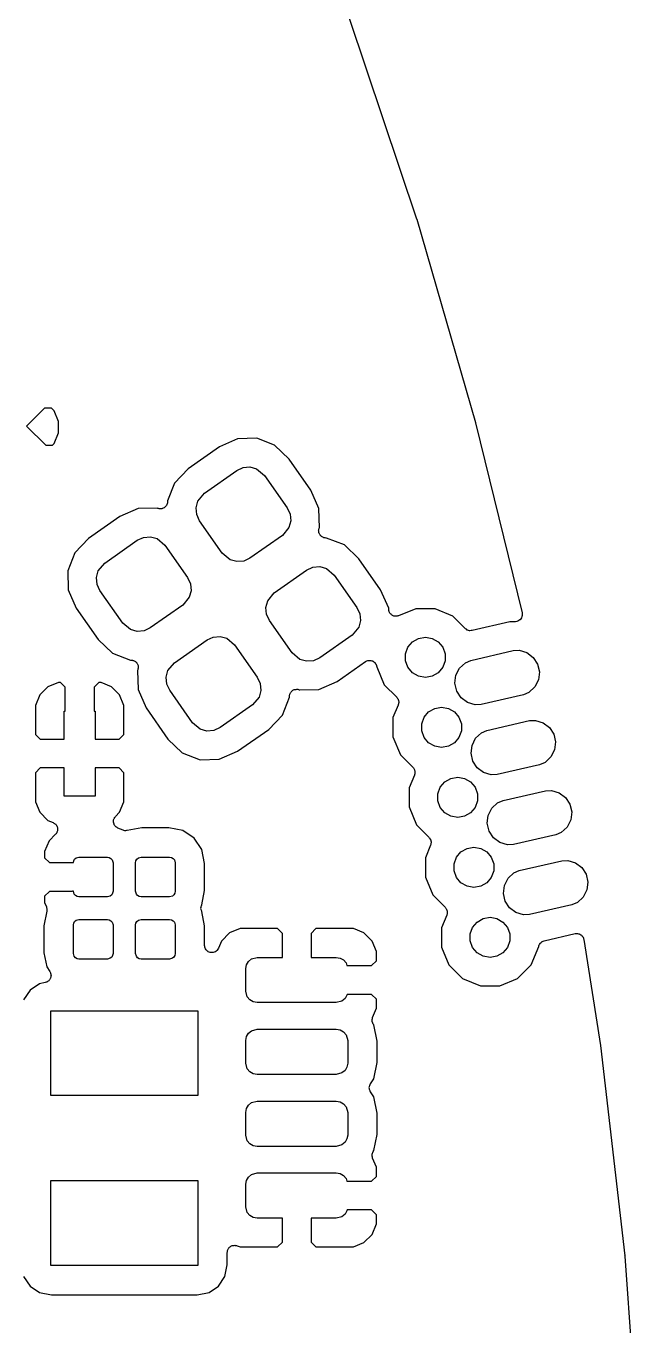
# Model space of a CAD drawing. Extents: x 123.5 to 166.3, y -110.9 to -58.6.
# Drawn here: x 155.43 to 166.28, y -99.08 to -76.11 of the extents above; entities that cross this region are included whole.
import ezdxf

# ---------------------------------------------------------------- set-up
doc = ezdxf.new("R2010")
doc.units = 0
doc.header["$MEASUREMENT"] = 0
doc.layers.add('BLACK', color=7, linetype='CONTINUOUS')

msp = doc.modelspace()

# ---------------------------------------------------------------- linework, layer by layer
at = {"layer": 'BLACK', "linetype": 'CONTINUOUS'}
for p, q in [((161.14, -75.9716), (162.329, -79.5163)), ((162.329, -79.5163), (162.329, -79.5189)), ((162.329, -79.5189), (162.331, -79.5213)), ((162.331, -79.5213), (163.37, -83.1127)), ((155.753, -82.8578), (155.435, -83.1758)), ((155.873, -82.8578), (155.753, -82.8578)), ((155.924, -82.9092), (155.873, -82.8578)), ((156.001, -83.096), (155.924, -82.9092)), ((156.001, -83.298), (156.001, -83.096)), ((163.37, -83.1127), (163.371, -83.1154)), ((163.371, -83.1154), (163.372, -83.1178)), ((163.372, -83.1178), (164.194, -86.4773)), ((155.435, -83.1758), (155.775, -83.5149)), ((155.924, -83.4848), (156.001, -83.298)), ((155.775, -83.5149), (155.894, -83.5149)), ((155.894, -83.5149), (155.924, -83.4848)), ((158.844, -83.5425), (158.292, -83.9297)), ((159.166, -83.401), (158.844, -83.5425)), ((159.505, -83.3936), (159.166, -83.401)), ((159.82, -83.5163), (159.505, -83.3936)), ((160.074, -83.7593), (159.82, -83.5163)), ((160.461, -84.3123), (160.074, -83.7593)), ((158.292, -83.9297), (158.049, -84.1835)), ((158.58, -84.3632), (159.153, -83.9617)), ((159.153, -83.9617), (159.263, -83.9103)), ((159.263, -83.9103), (159.384, -83.8997)), ((159.384, -83.8997), (159.502, -83.9312)), ((159.502, -83.9312), (159.641, -84.0476)), ((159.641, -84.0476), (160.042, -84.621)), ((158.049, -84.1835), (157.926, -84.4991)), ((157.926, -84.5093), (157.924, -84.523)), ((157.924, -84.523), (157.924, -84.5369)), ((157.926, -84.4991), (157.926, -84.5093)), ((158.432, -84.6194), (158.463, -84.5019)), ((158.463, -84.5019), (158.58, -84.3632)), ((160.603, -84.6339), (160.461, -84.3123)), ((157.405, -84.6342), (157.083, -84.7757)), ((157.743, -84.6268), (157.405, -84.6342)), ((157.753, -84.6305), (157.743, -84.6268)), ((157.767, -84.6332), (157.753, -84.6305)), ((157.78, -84.6376), (157.767, -84.6332)), ((157.788, -84.6375), (157.78, -84.6376)), ((157.796, -84.6391), (157.788, -84.6375)), ((157.81, -84.637), (157.796, -84.6391)), ((157.824, -84.6367), (157.81, -84.637)), ((157.832, -84.6337), (157.824, -84.6367)), ((157.84, -84.6324), (157.832, -84.6337)), ((157.852, -84.6257), (157.84, -84.6324)), ((157.865, -84.6207), (157.852, -84.6257)), ((157.871, -84.6152), (157.865, -84.6207)), ((157.879, -84.6112), (157.871, -84.6152)), ((157.888, -84.6007), (157.879, -84.6112)), ((157.898, -84.5916), (157.888, -84.6007)), ((157.902, -84.5843), (157.898, -84.5916)), ((157.908, -84.578), (157.902, -84.5843)), ((157.913, -84.5651), (157.908, -84.578)), ((157.919, -84.5529), (157.913, -84.5651)), ((157.921, -84.5447), (157.919, -84.5529)), ((157.924, -84.5369), (157.921, -84.5447)), ((158.442, -84.7405), (158.432, -84.6194)), ((158.494, -84.8506), (158.442, -84.7405)), ((160.042, -84.621), (160.094, -84.7312)), ((160.094, -84.7312), (160.104, -84.8523)), ((160.61, -84.9725), (160.603, -84.6339)), ((157.083, -84.7757), (156.53, -85.1629)), ((158.895, -85.424), (158.494, -84.8506)), ((160.073, -84.9697), (159.956, -85.1085)), ((160.104, -84.8523), (160.073, -84.9697)), ((160.604, -84.9956), (160.607, -84.982)), ((160.607, -84.982), (160.61, -84.9725)), ((156.53, -85.1629), (156.287, -85.4167)), ((156.819, -85.5964), (157.392, -85.1948)), ((157.392, -85.1948), (157.502, -85.1435)), ((157.502, -85.1435), (157.623, -85.1329)), ((157.623, -85.1329), (157.741, -85.1643)), ((157.741, -85.1643), (157.879, -85.2808)), ((159.956, -85.1085), (159.383, -85.51)), ((160.598, -85.0253), (160.6, -85.0171)), ((160.6, -85.0389), (160.598, -85.0253)), ((160.599, -85.0087), (160.604, -84.9956)), ((160.6, -85.0171), (160.599, -85.0087)), ((160.6, -85.0528), (160.6, -85.0389)), ((160.603, -85.0606), (160.6, -85.0528)), ((160.605, -85.0688), (160.603, -85.0606)), ((160.611, -85.081), (160.605, -85.0688)), ((160.616, -85.0939), (160.611, -85.081)), ((160.622, -85.1002), (160.616, -85.0939)), ((160.626, -85.1075), (160.622, -85.1002)), ((160.636, -85.1167), (160.626, -85.1075)), ((160.645, -85.1271), (160.636, -85.1167)), ((160.653, -85.1311), (160.645, -85.1271)), ((160.659, -85.1366), (160.653, -85.1311)), ((160.672, -85.1416), (160.659, -85.1366)), ((160.684, -85.1483), (160.672, -85.1416)), ((160.692, -85.1496), (160.684, -85.1483)), ((160.7, -85.1526), (160.692, -85.1496)), ((160.714, -85.1529), (160.7, -85.1526)), ((160.728, -85.155), (160.714, -85.1529)), ((160.738, -85.1548), (160.728, -85.155)), ((161.053, -85.2775), (160.738, -85.1548)), ((156.287, -85.4167), (156.165, -85.7323)), ((157.879, -85.2808), (158.281, -85.8542)), ((159.034, -85.5405), (158.895, -85.424)), ((161.307, -85.5205), (161.053, -85.2775)), ((156.702, -85.7351), (156.819, -85.5964)), ((159.152, -85.5719), (159.034, -85.5405)), ((159.273, -85.5613), (159.152, -85.5719)), ((159.383, -85.51), (159.273, -85.5613)), ((160.386, -85.7228), (160.497, -85.6715)), ((160.497, -85.6715), (160.618, -85.6609)), ((160.618, -85.6609), (160.735, -85.6923)), ((161.694, -86.0734), (161.307, -85.5205)), ((156.165, -85.7323), (156.172, -86.0709)), ((156.671, -85.8526), (156.702, -85.7351)), ((156.681, -85.9736), (156.671, -85.8526)), ((158.281, -85.8542), (158.332, -85.9644)), ((159.813, -86.1243), (160.386, -85.7228)), ((160.735, -85.6923), (160.874, -85.8088)), ((160.874, -85.8088), (161.275, -86.3822)), ((156.172, -86.0709), (156.314, -86.3926)), ((156.733, -86.0838), (156.681, -85.9736)), ((157.134, -86.6572), (156.733, -86.0838)), ((158.343, -86.0855), (158.311, -86.2029)), ((158.332, -85.9644), (158.343, -86.0855)), ((159.697, -86.2631), (159.813, -86.1243)), ((161.836, -86.3951), (161.694, -86.0734)), ((158.195, -86.3417), (157.622, -86.7432)), ((158.311, -86.2029), (158.195, -86.3417)), ((159.665, -86.3805), (159.697, -86.2631)), ((156.314, -86.3926), (156.701, -86.9455)), ((159.676, -86.5016), (159.665, -86.3805)), ((159.727, -86.6118), (159.676, -86.5016)), ((161.275, -86.3822), (161.327, -86.4924)), ((161.327, -86.4924), (161.337, -86.6134)), ((161.836, -86.4146), (161.836, -86.3951)), ((161.839, -86.4268), (161.836, -86.4146)), ((161.839, -86.4393), (161.839, -86.4268)), ((161.843, -86.4483), (161.839, -86.4393)), ((161.845, -86.4578), (161.843, -86.4483)), ((161.852, -86.4685), (161.845, -86.4578)), ((161.856, -86.48), (161.852, -86.4685)), ((161.863, -86.4872), (161.856, -86.48)), ((161.868, -86.4955), (161.863, -86.4872)), ((161.878, -86.5033), (161.868, -86.4955)), ((161.886, -86.5125), (161.878, -86.5033)), ((161.895, -86.517), (161.886, -86.5125)), ((161.902, -86.5231), (161.895, -86.517)), ((161.914, -86.5271), (161.902, -86.5231)), ((161.925, -86.5329), (161.914, -86.5271)), ((161.935, -86.5342), (161.925, -86.5329)), ((161.944, -86.5373), (161.935, -86.5342)), ((161.957, -86.537), (161.944, -86.5373)), ((161.969, -86.5387), (161.957, -86.537)), ((161.978, -86.5366), (161.969, -86.5387)), ((161.988, -86.5363), (161.978, -86.5366)), ((162, -86.5318), (161.988, -86.5363)), ((162.012, -86.5291), (162, -86.5318)), ((162.314, -86.404), (162.012, -86.5291)), ((162.655, -86.404), (162.314, -86.404)), ((162.971, -86.5347), (162.655, -86.404)), ((163.193, -86.757), (162.971, -86.5347)), ((164.17, -86.5832), (164.158, -86.5992)), ((164.182, -86.5676), (164.17, -86.5832)), ((164.183, -86.5654), (164.182, -86.5676)), ((164.184, -86.5636), (164.183, -86.5654)), ((164.19, -86.5445), (164.184, -86.5636)), ((164.196, -86.5257), (164.19, -86.5445)), ((164.194, -86.4773), (164.194, -86.4795)), ((164.194, -86.4795), (164.195, -86.4816)), ((164.195, -86.4816), (164.195, -86.5014)), ((164.195, -86.5014), (164.197, -86.5213)), ((164.197, -86.5213), (164.196, -86.5234)), ((164.196, -86.5234), (164.196, -86.5257)), ((157.273, -86.7737), (157.134, -86.6572)), ((157.39, -86.8051), (157.273, -86.7737)), ((157.511, -86.7945), (157.39, -86.8051)), ((157.622, -86.7432), (157.511, -86.7945)), ((160.129, -87.1852), (159.727, -86.6118)), ((161.306, -86.7309), (161.189, -86.8696)), ((161.337, -86.6134), (161.306, -86.7309)), ((163.209, -86.7684), (163.193, -86.757)), ((163.225, -86.7804), (163.209, -86.7684)), ((163.227, -86.781), (163.225, -86.7804)), ((163.229, -86.7823), (163.227, -86.781)), ((163.248, -86.7875), (163.229, -86.7823)), ((163.267, -86.7933), (163.248, -86.7875)), ((163.27, -86.7932), (163.267, -86.7933)), ((163.272, -86.7937), (163.27, -86.7932)), ((163.292, -86.792), (163.272, -86.7937)), ((163.311, -86.791), (163.292, -86.792)), ((163.977, -86.6374), (163.311, -86.791)), ((164.074, -86.6344), (163.977, -86.6374)), ((164.076, -86.6339), (164.074, -86.6344)), ((164.079, -86.6342), (164.076, -86.6339)), ((164.098, -86.6295), (164.079, -86.6342)), ((164.117, -86.6254), (164.098, -86.6295)), ((164.119, -86.6242), (164.117, -86.6254)), ((164.121, -86.6237), (164.119, -86.6242)), ((164.138, -86.6127), (164.121, -86.6237)), ((164.155, -86.6022), (164.138, -86.6127)), ((164.156, -86.6004), (164.155, -86.6022)), ((164.158, -86.5992), (164.156, -86.6004)), ((156.701, -86.9455), (156.955, -87.1885)), ((158.052, -87.3575), (158.625, -86.956)), ((158.625, -86.956), (158.735, -86.9047)), ((158.735, -86.9047), (158.856, -86.8941)), ((158.856, -86.8941), (158.974, -86.9255)), ((158.974, -86.9255), (159.113, -87.042)), ((159.113, -87.042), (159.514, -87.6154)), ((161.189, -86.8696), (160.616, -87.2712)), ((162.177, -87.0843), (162.256, -86.9898)), ((162.256, -86.9898), (162.363, -86.9281)), ((162.363, -86.9281), (162.485, -86.9066)), ((162.485, -86.9066), (162.606, -86.9281)), ((162.606, -86.9281), (162.713, -86.9898)), ((162.713, -86.9898), (162.792, -87.0843)), ((156.955, -87.1885), (157.27, -87.3112)), ((160.267, -87.3017), (160.129, -87.1852)), ((160.616, -87.2712), (160.506, -87.3225)), ((162.135, -87.2003), (162.177, -87.0843)), ((162.135, -87.3237), (162.135, -87.2003)), ((162.792, -87.0843), (162.835, -87.2003)), ((162.835, -87.2003), (162.835, -87.3237)), ((163.288, -87.3178), (164.038, -87.1446)), ((164.038, -87.1446), (164.143, -87.1391)), ((164.143, -87.1391), (164.278, -87.1803)), ((164.278, -87.1803), (164.391, -87.2652)), ((164.391, -87.2652), (164.468, -87.3835)), ((157.27, -87.3112), (157.28, -87.311)), ((157.28, -87.311), (157.294, -87.3131)), ((157.294, -87.3131), (157.308, -87.3134)), ((157.308, -87.3134), (157.316, -87.3164)), ((157.316, -87.3164), (157.324, -87.3177)), ((157.324, -87.3177), (157.336, -87.3244)), ((157.336, -87.3244), (157.349, -87.3294)), ((157.349, -87.3294), (157.355, -87.3349)), ((157.355, -87.3349), (157.363, -87.3389)), ((157.363, -87.3389), (157.372, -87.3493)), ((157.372, -87.3493), (157.382, -87.3585)), ((157.382, -87.3585), (157.386, -87.3658)), ((157.386, -87.3658), (157.392, -87.3721)), ((157.392, -87.3721), (157.397, -87.385)), ((157.397, -87.385), (157.403, -87.3971)), ((157.401, -87.484), (157.398, -87.4935)), ((157.398, -87.4935), (157.405, -87.8321)), ((157.404, -87.4704), (157.401, -87.484)), ((157.403, -87.3971), (157.405, -87.4054)), ((157.409, -87.4573), (157.404, -87.4704)), ((157.405, -87.4054), (157.408, -87.4132)), ((157.408, -87.4132), (157.408, -87.427)), ((157.408, -87.427), (157.41, -87.4407)), ((157.41, -87.4407), (157.408, -87.4489)), ((157.408, -87.4489), (157.409, -87.4573)), ((157.904, -87.6137), (157.935, -87.4963)), ((157.935, -87.4963), (158.052, -87.3575)), ((160.385, -87.3331), (160.267, -87.3017)), ((160.506, -87.3225), (160.385, -87.3331)), ((160.925, -87.6903), (161.427, -87.3387)), ((161.427, -87.3387), (161.432, -87.3364)), ((161.432, -87.3364), (161.436, -87.3328)), ((161.436, -87.3328), (161.452, -87.3271)), ((161.452, -87.3271), (161.467, -87.3201)), ((161.467, -87.3201), (161.472, -87.3196)), ((161.472, -87.3196), (161.478, -87.3177)), ((161.478, -87.3177), (161.494, -87.3177)), ((161.494, -87.3177), (161.511, -87.3162)), ((161.511, -87.3162), (161.516, -87.3177)), ((161.516, -87.3177), (161.522, -87.3177)), ((161.522, -87.3177), (161.537, -87.3234)), ((161.537, -87.3234), (161.553, -87.3277)), ((161.553, -87.3277), (161.558, -87.3309)), ((161.558, -87.3309), (161.563, -87.3328)), ((161.563, -87.3328), (161.576, -87.3434)), ((161.576, -87.3434), (161.589, -87.353)), ((161.589, -87.353), (161.593, -87.3575)), ((161.593, -87.3575), (161.597, -87.3611)), ((161.597, -87.3611), (161.605, -87.3755)), ((161.605, -87.3755), (161.615, -87.3891)), ((161.615, -87.3891), (161.616, -87.3945)), ((161.616, -87.3945), (161.619, -87.3993)), ((161.619, -87.3993), (161.622, -87.4157)), ((161.622, -87.4157), (161.626, -87.4312)), ((161.626, -87.4312), (161.757, -87.748)), ((162.177, -87.4397), (162.135, -87.3237)), ((162.256, -87.5343), (162.177, -87.4397)), ((162.792, -87.4397), (162.713, -87.5343)), ((162.835, -87.3237), (162.792, -87.4397)), ((163.023, -87.5809), (163.088, -87.4552)), ((163.088, -87.4552), (163.191, -87.359)), ((163.191, -87.359), (163.288, -87.3178)), ((164.468, -87.3835), (164.5, -87.5209)), ((155.998, -87.7055), (155.812, -87.7828)), ((156.036, -87.7055), (155.998, -87.7055)), ((156.12, -87.7899), (156.036, -87.7055)), ((156.713, -87.7055), (156.629, -87.7899)), ((156.751, -87.7055), (156.713, -87.7055)), ((156.937, -87.7828), (156.751, -87.7055)), ((157.914, -87.7348), (157.904, -87.6137)), ((157.966, -87.845), (157.914, -87.7348)), ((159.514, -87.6154), (159.566, -87.7255)), ((159.566, -87.7255), (159.576, -87.8466)), ((160.603, -87.8318), (160.925, -87.6903)), ((162.363, -87.596), (162.256, -87.5343)), ((162.485, -87.6174), (162.363, -87.596)), ((162.606, -87.596), (162.485, -87.6174)), ((162.713, -87.5343), (162.606, -87.596)), ((163.006, -87.7209), (163.023, -87.5809)), ((163.038, -87.8584), (163.006, -87.7209)), ((164.482, -87.661), (164.418, -87.7866)), ((164.5, -87.5209), (164.482, -87.661)), ((155.669, -87.9257), (155.591, -88.1125)), ((155.812, -87.7828), (155.669, -87.9257)), ((156.12, -88.2135), (156.12, -87.7899)), ((156.629, -87.7899), (156.629, -88.2135)), ((157.08, -87.9257), (156.937, -87.7828)), ((157.157, -88.1125), (157.08, -87.9257)), ((157.405, -87.8321), (157.547, -88.1537)), ((158.367, -88.4184), (157.966, -87.845)), ((159.545, -87.9641), (159.428, -88.1028)), ((159.576, -87.8466), (159.545, -87.9641)), ((159.959, -88.2825), (160.082, -87.9669)), ((160.082, -87.9567), (160.084, -87.943)), ((160.082, -87.9669), (160.082, -87.9567)), ((160.084, -87.9291), (160.087, -87.9213)), ((160.084, -87.943), (160.084, -87.9291)), ((160.087, -87.9213), (160.089, -87.9131)), ((160.089, -87.9131), (160.095, -87.9009)), ((160.095, -87.9009), (160.1, -87.888)), ((160.1, -87.888), (160.106, -87.8817)), ((160.106, -87.8817), (160.11, -87.8744)), ((160.11, -87.8744), (160.12, -87.8653)), ((160.12, -87.8653), (160.129, -87.8548)), ((160.129, -87.8548), (160.137, -87.8508)), ((160.137, -87.8508), (160.143, -87.8453)), ((160.143, -87.8453), (160.156, -87.8403)), ((160.156, -87.8403), (160.168, -87.8336)), ((160.168, -87.8336), (160.176, -87.8324)), ((160.176, -87.8324), (160.184, -87.8293)), ((160.184, -87.8293), (160.198, -87.829)), ((160.198, -87.829), (160.212, -87.8269)), ((160.212, -87.8269), (160.22, -87.8285)), ((160.22, -87.8285), (160.228, -87.8284)), ((160.228, -87.8284), (160.241, -87.8328)), ((160.241, -87.8328), (160.255, -87.8355)), ((160.255, -87.8355), (160.265, -87.8392)), ((160.265, -87.8392), (160.603, -87.8318)), ((161.757, -87.748), (161.977, -87.9678)), ((161.977, -87.9678), (161.982, -87.9746)), ((163.115, -87.9767), (163.038, -87.8584)), ((164.218, -87.9241), (163.468, -88.0973)), ((164.315, -87.8828), (164.218, -87.9241)), ((164.418, -87.7866), (164.315, -87.8828)), ((155.591, -88.1125), (155.591, -88.6251)), ((157.157, -88.6251), (157.157, -88.1125)), ((157.547, -88.1537), (157.934, -88.7067)), ((159.428, -88.1028), (158.855, -88.5043)), ((162.005, -88.1062), (161.912, -88.3288)), ((161.982, -87.9746), (161.988, -87.9803)), ((161.988, -87.9803), (161.994, -87.9926)), ((161.994, -87.9926), (162.002, -88.0039)), ((162.002, -88.0039), (162.005, -88.012)), ((162.005, -88.012), (162.008, -88.0194)), ((162.006, -88.098), (162.005, -88.1062)), ((162.01, -88.0905), (162.006, -88.098)), ((162.008, -88.0194), (162.01, -88.0331)), ((162.01, -88.0331), (162.014, -88.0465)), ((162.011, -88.0767), (162.01, -88.0905)), ((162.014, -88.0631), (162.011, -88.0767)), ((162.014, -88.0465), (162.013, -88.0549)), ((162.013, -88.0549), (162.014, -88.0631)), ((162.542, -88.2272), (162.649, -88.1655)), ((162.649, -88.1655), (162.77, -88.1441)), ((162.77, -88.1441), (162.892, -88.1655)), ((162.892, -88.1655), (162.999, -88.2272)), ((163.227, -88.0616), (163.115, -87.9767)), ((163.362, -88.1028), (163.227, -88.0616)), ((163.468, -88.0973), (163.362, -88.1028)), ((156.1, -88.7095), (156.1, -88.2135)), ((156.1, -88.2135), (156.12, -88.2135)), ((156.629, -88.2135), (156.649, -88.2135)), ((156.649, -88.2135), (156.649, -88.7095)), ((158.506, -88.5348), (158.367, -88.4184)), ((159.716, -88.5363), (159.959, -88.2825)), ((161.912, -88.3288), (161.912, -88.6701)), ((162.42, -88.4378), (162.463, -88.3218)), ((162.463, -88.3218), (162.542, -88.2272)), ((162.999, -88.2272), (163.078, -88.3218)), ((163.078, -88.3218), (163.12, -88.4378)), ((163.573, -88.5552), (164.324, -88.382)), ((164.324, -88.382), (164.429, -88.3765)), ((164.429, -88.3765), (164.564, -88.4178)), ((164.564, -88.4178), (164.677, -88.5026)), ((155.591, -88.6251), (155.676, -88.7095)), ((157.073, -88.7095), (157.157, -88.6251)), ((158.624, -88.5663), (158.506, -88.5348)), ((158.745, -88.5557), (158.624, -88.5663)), ((158.855, -88.5043), (158.745, -88.5557)), ((159.164, -88.9235), (159.716, -88.5363)), ((162.42, -88.5612), (162.42, -88.4378)), ((162.463, -88.6772), (162.42, -88.5612)), ((163.12, -88.5612), (163.078, -88.6772)), ((163.12, -88.4378), (163.12, -88.5612)), ((163.373, -88.6927), (163.476, -88.5965)), ((163.476, -88.5965), (163.573, -88.5552)), ((164.677, -88.5026), (164.754, -88.621)), ((164.754, -88.621), (164.785, -88.7584)), ((155.676, -88.7095), (156.1, -88.7095)), ((156.649, -88.7095), (157.073, -88.7095)), ((157.934, -88.7067), (158.188, -88.9497)), ((161.912, -88.6701), (162.043, -88.9855)), ((162.542, -88.7717), (162.463, -88.6772)), ((162.649, -88.8334), (162.542, -88.7717)), ((162.77, -88.8549), (162.649, -88.8334)), ((162.892, -88.8334), (162.77, -88.8549)), ((162.999, -88.7717), (162.892, -88.8334)), ((163.078, -88.6772), (162.999, -88.7717)), ((163.292, -88.9584), (163.309, -88.8184)), ((163.309, -88.8184), (163.373, -88.6927)), ((164.785, -88.7584), (164.768, -88.8984)), ((158.188, -88.9497), (158.503, -89.0724)), ((158.503, -89.0724), (158.842, -89.065)), ((158.842, -89.065), (159.164, -88.9235)), ((162.043, -88.9855), (162.263, -89.2052)), ((163.324, -89.0958), (163.292, -88.9584)), ((163.401, -89.2141), (163.324, -89.0958)), ((164.601, -89.1203), (164.504, -89.1615)), ((164.704, -89.0241), (164.601, -89.1203)), ((164.768, -88.8984), (164.704, -89.0241)), ((155.676, -89.2175), (155.591, -89.3019)), ((155.591, -89.3019), (155.591, -89.8145)), ((156.1, -89.2175), (155.676, -89.2175)), ((156.1, -89.7135), (156.1, -89.2175)), ((157.073, -89.2175), (156.649, -89.2175)), ((156.649, -89.2175), (156.649, -89.7135)), ((157.157, -89.3019), (157.073, -89.2175)), ((157.157, -89.8145), (157.157, -89.3019)), ((162.29, -89.3436), (162.198, -89.5663)), ((162.263, -89.2052), (162.268, -89.2121)), ((162.268, -89.2121), (162.274, -89.2177)), ((162.274, -89.2177), (162.28, -89.23)), ((162.28, -89.23), (162.288, -89.2414)), ((162.288, -89.2414), (162.29, -89.2494)), ((162.29, -89.2494), (162.294, -89.2569)), ((162.292, -89.3355), (162.29, -89.3436)), ((162.296, -89.3279), (162.292, -89.3355)), ((162.294, -89.2569), (162.296, -89.2706)), ((162.296, -89.2706), (162.299, -89.284)), ((162.297, -89.3141), (162.296, -89.3279)), ((162.3, -89.3006), (162.297, -89.3141)), ((162.299, -89.284), (162.299, -89.2923)), ((162.299, -89.2923), (162.3, -89.3006)), ((163.513, -89.299), (163.401, -89.2141)), ((163.648, -89.3403), (163.513, -89.299)), ((163.753, -89.3347), (163.648, -89.3403)), ((164.504, -89.1615), (163.753, -89.3347)), ((162.198, -89.5663), (162.198, -89.9076)), ((162.706, -89.6752), (162.748, -89.5592)), ((162.748, -89.5592), (162.828, -89.4647)), ((162.828, -89.4647), (162.934, -89.403)), ((162.934, -89.403), (163.056, -89.3815)), ((163.056, -89.3815), (163.178, -89.403)), ((163.178, -89.403), (163.284, -89.4647)), ((163.284, -89.4647), (163.364, -89.5592)), ((163.364, -89.5592), (163.406, -89.6752)), ((156.649, -89.7135), (156.1, -89.7135)), ((162.706, -89.7986), (162.706, -89.6752)), ((162.748, -89.9146), (162.706, -89.7986)), ((163.406, -89.7986), (163.364, -89.9146)), ((163.406, -89.6752), (163.406, -89.7986)), ((163.762, -89.8339), (163.859, -89.7927)), ((163.859, -89.7927), (164.609, -89.6195)), ((164.609, -89.6195), (164.715, -89.614)), ((164.715, -89.614), (164.85, -89.6552)), ((164.85, -89.6552), (164.962, -89.7401)), ((164.962, -89.7401), (165.039, -89.8584)), ((155.591, -89.8145), (155.669, -90.0013)), ((155.669, -90.0013), (155.812, -90.1442)), ((157.008, -90.0731), (157.08, -90.0013)), ((157.08, -90.0013), (157.157, -89.8145)), ((162.198, -89.9076), (162.329, -90.2229)), ((162.828, -90.0092), (162.748, -89.9146)), ((162.934, -90.0709), (162.828, -90.0092)), ((163.284, -90.0092), (163.178, -90.0709)), ((163.364, -89.9146), (163.284, -90.0092)), ((163.595, -90.0558), (163.659, -89.9301)), ((163.659, -89.9301), (163.762, -89.8339)), ((165.039, -89.8584), (165.071, -89.9958)), ((165.071, -89.9958), (165.054, -90.1359)), ((155.812, -90.1442), (155.906, -90.1834)), ((155.906, -90.1834), (155.918, -90.1908)), ((155.918, -90.1908), (155.931, -90.1967)), ((155.931, -90.1967), (155.937, -90.2026)), ((155.937, -90.2026), (155.944, -90.2071)), ((155.944, -90.2071), (155.952, -90.2181)), ((155.952, -90.2181), (155.962, -90.2279)), ((155.962, -90.2279), (155.965, -90.2354)), ((155.965, -90.2354), (155.97, -90.2421)), ((155.97, -90.2421), (155.975, -90.2553)), ((155.975, -90.2553), (155.98, -90.2678)), ((155.98, -90.2678), (155.981, -90.2761)), ((156.972, -90.1518), (156.974, -90.1437)), ((156.973, -90.1656), (156.972, -90.1518)), ((156.972, -90.1794), (156.973, -90.1656)), ((156.975, -90.1874), (156.972, -90.1794)), ((156.974, -90.1354), (156.979, -90.1226)), ((156.974, -90.1437), (156.974, -90.1354)), ((156.975, -90.1957), (156.975, -90.1874)), ((156.981, -90.2083), (156.975, -90.1957)), ((156.979, -90.1226), (156.983, -90.1092)), ((156.986, -90.2215), (156.981, -90.2083)), ((156.983, -90.1092), (156.988, -90.1024)), ((156.991, -90.2281), (156.986, -90.2215)), ((156.988, -90.1024), (156.991, -90.0946)), ((156.991, -90.0946), (157, -90.0844)), ((156.994, -90.2357), (156.991, -90.2281)), ((157.004, -90.2455), (156.994, -90.2357)), ((157, -90.0844), (157.008, -90.0731)), ((157.012, -90.2565), (157.004, -90.2455)), ((157.019, -90.261), (157.012, -90.2565)), ((157.025, -90.2669), (157.019, -90.261)), ((157.038, -90.2728), (157.025, -90.2669)), ((162.329, -90.2229), (162.548, -90.4427)), ((163.056, -90.0923), (162.934, -90.0709)), ((163.178, -90.0709), (163.056, -90.0923)), ((163.578, -90.1958), (163.595, -90.0558)), ((163.609, -90.3333), (163.578, -90.1958)), ((164.99, -90.2615), (164.887, -90.3577)), ((165.054, -90.1359), (164.99, -90.2615)), ((155.948, -90.3905), (155.832, -90.5062)), ((155.956, -90.3791), (155.948, -90.3905)), ((155.965, -90.3689), (155.956, -90.3791)), ((155.968, -90.3612), (155.965, -90.3689)), ((155.973, -90.3544), (155.968, -90.3612)), ((155.976, -90.341), (155.973, -90.3544)), ((155.982, -90.3282), (155.976, -90.341)), ((155.981, -90.2761), (155.984, -90.2841)), ((155.984, -90.3118), (155.982, -90.3198)), ((155.982, -90.3198), (155.982, -90.3282)), ((155.984, -90.2841), (155.983, -90.298)), ((155.983, -90.298), (155.984, -90.3118)), ((157.05, -90.2802), (157.038, -90.2728)), ((157.141, -90.3179), (157.05, -90.2802)), ((157.155, -90.3212), (157.141, -90.3179)), ((157.17, -90.3261), (157.155, -90.3212)), ((157.177, -90.3259), (157.17, -90.3261)), ((157.184, -90.3274), (157.177, -90.3259)), ((157.199, -90.3254), (157.184, -90.3274)), ((157.214, -90.3251), (157.199, -90.3254)), ((157.473, -90.2736), (157.214, -90.3251)), ((157.952, -90.2736), (157.473, -90.2736)), ((158.2, -90.3229), (157.952, -90.2736)), ((158.4, -90.4565), (158.2, -90.3229)), ((158.534, -90.6563), (158.4, -90.4565)), ((162.548, -90.4427), (162.553, -90.4495)), ((162.553, -90.4495), (162.559, -90.4552)), ((162.559, -90.4552), (162.566, -90.4675)), ((162.566, -90.4675), (162.574, -90.4788)), ((162.574, -90.4788), (162.576, -90.4869)), ((162.576, -90.4869), (162.58, -90.4943)), ((162.58, -90.4943), (162.582, -90.508)), ((163.686, -90.4516), (163.609, -90.3333)), ((163.799, -90.5365), (163.686, -90.4516)), ((164.789, -90.399), (164.039, -90.5722)), ((164.887, -90.3577), (164.789, -90.399)), ((155.832, -90.5062), (155.754, -90.693)), ((155.754, -90.693), (155.754, -90.8056)), ((158.583, -90.9045), (158.534, -90.6563)), ((162.576, -90.5811), (162.484, -90.8037)), ((162.578, -90.5729), (162.576, -90.5811)), ((162.581, -90.5654), (162.578, -90.5729)), ((162.582, -90.5516), (162.581, -90.5654)), ((162.582, -90.508), (162.585, -90.5214)), ((162.585, -90.538), (162.582, -90.5516)), ((162.585, -90.5214), (162.584, -90.5298)), ((162.584, -90.5298), (162.585, -90.538)), ((163.034, -90.7967), (163.113, -90.7021)), ((163.113, -90.7021), (163.22, -90.6404)), ((163.22, -90.6404), (163.342, -90.619)), ((163.342, -90.619), (163.463, -90.6404)), ((163.463, -90.6404), (163.57, -90.7021)), ((163.57, -90.7021), (163.65, -90.7967)), ((163.934, -90.5777), (163.799, -90.5365)), ((164.039, -90.5722), (163.934, -90.5777)), ((155.754, -90.8056), (155.839, -90.89)), ((155.839, -90.89), (156.263, -90.89)), ((156.263, -90.89), (156.268, -90.8585)), ((156.268, -90.8585), (156.285, -90.829)), ((156.285, -90.829), (156.311, -90.8071)), ((156.311, -90.8071), (156.361, -90.794)), ((156.361, -90.794), (156.864, -90.794)), ((156.864, -90.794), (156.898, -90.7999)), ((156.898, -90.7999), (156.927, -90.8169)), ((156.927, -90.8169), (156.949, -90.843)), ((156.949, -90.843), (156.963, -90.892)), ((156.963, -90.892), (156.963, -91.396)), ((157.362, -90.892), (157.368, -90.8585)), ((157.362, -91.396), (157.362, -90.892)), ((157.368, -90.8585), (157.385, -90.829)), ((157.385, -90.829), (157.411, -90.8071)), ((157.411, -90.8071), (157.46, -90.794)), ((157.46, -90.794), (157.964, -90.794)), ((157.964, -90.794), (157.998, -90.7999)), ((157.998, -90.7999), (158.027, -90.8169)), ((158.027, -90.8169), (158.049, -90.843)), ((158.049, -90.843), (158.062, -90.892)), ((158.062, -90.892), (158.062, -91.396)), ((158.583, -91.3835), (158.583, -90.9045)), ((162.484, -90.8037), (162.484, -91.145)), ((162.992, -90.9127), (163.034, -90.7967)), ((162.992, -91.0361), (162.992, -90.9127)), ((163.65, -90.7967), (163.692, -90.9127)), ((163.692, -90.9127), (163.692, -91.0361)), ((164.145, -91.0301), (164.895, -90.8569)), ((164.895, -90.8569), (165.001, -90.8514)), ((165.001, -90.8514), (165.135, -90.8927)), ((165.135, -90.8927), (165.248, -90.9775)), ((162.484, -91.145), (162.614, -91.4604)), ((163.034, -91.1521), (162.992, -91.0361)), ((163.113, -91.2466), (163.034, -91.1521)), ((163.65, -91.1521), (163.57, -91.2466)), ((163.692, -91.0361), (163.65, -91.1521)), ((163.881, -91.2933), (163.945, -91.1676)), ((163.945, -91.1676), (164.048, -91.0714)), ((164.048, -91.0714), (164.145, -91.0301)), ((165.248, -90.9775), (165.325, -91.0959)), ((165.325, -91.0959), (165.357, -91.2333)), ((155.839, -91.398), (155.754, -91.4824)), ((156.238, -91.398), (155.839, -91.398)), ((156.25, -91.3958), (156.238, -91.398)), ((156.262, -91.3956), (156.25, -91.3958)), ((156.262, -91.396), (156.262, -91.3955)), ((156.262, -91.3955), (156.262, -91.3956)), ((156.276, -91.445), (156.262, -91.396)), ((156.963, -91.396), (156.957, -91.4295)), ((157.376, -91.445), (157.362, -91.396)), ((158.062, -91.396), (158.057, -91.4295)), ((158.533, -91.6349), (158.583, -91.3835)), ((163.22, -91.3083), (163.113, -91.2466)), ((163.342, -91.3298), (163.22, -91.3083)), ((163.463, -91.3083), (163.342, -91.3298)), ((163.57, -91.2466), (163.463, -91.3083)), ((163.863, -91.4333), (163.881, -91.2933)), ((165.339, -91.3733), (165.275, -91.499)), ((165.357, -91.2333), (165.339, -91.3733)), ((155.754, -91.4824), (155.754, -91.595)), ((155.754, -91.595), (155.786, -91.672)), ((156.298, -91.4711), (156.276, -91.445)), ((156.327, -91.4881), (156.298, -91.4711)), ((156.361, -91.494), (156.327, -91.4881)), ((156.864, -91.494), (156.361, -91.494)), ((156.913, -91.4809), (156.864, -91.494)), ((156.94, -91.459), (156.913, -91.4809)), ((156.957, -91.4295), (156.94, -91.459)), ((157.398, -91.4711), (157.376, -91.445)), ((157.427, -91.4881), (157.398, -91.4711)), ((157.46, -91.494), (157.427, -91.4881)), ((157.964, -91.494), (157.46, -91.494)), ((158.013, -91.4809), (157.964, -91.494)), ((158.04, -91.459), (158.013, -91.4809)), ((158.057, -91.4295), (158.04, -91.459)), ((158.527, -91.6511), (158.531, -91.6378)), ((158.531, -91.6378), (158.533, -91.6349)), ((162.614, -91.4604), (162.834, -91.6801)), ((163.895, -91.5707), (163.863, -91.4333)), ((163.972, -91.689), (163.895, -91.5707)), ((165.075, -91.6364), (164.325, -91.8096)), ((165.172, -91.5952), (165.075, -91.6364)), ((165.275, -91.499), (165.172, -91.5952)), ((155.794, -91.7454), (155.742, -92.0045)), ((155.786, -91.672), (155.79, -91.6869)), ((155.79, -91.6869), (155.795, -91.7013)), ((155.795, -91.7013), (155.794, -91.7083)), ((155.794, -91.7083), (155.796, -91.7151)), ((155.796, -91.7151), (155.794, -91.7302)), ((155.794, -91.7302), (155.794, -91.7454)), ((158.518, -91.6802), (158.521, -91.6722)), ((158.519, -91.694), (158.518, -91.6802)), ((158.518, -91.7078), (158.519, -91.694)), ((158.521, -91.7158), (158.518, -91.7078)), ((158.521, -91.6638), (158.527, -91.6511)), ((158.521, -91.6722), (158.521, -91.6638)), ((158.521, -91.7242), (158.521, -91.7158)), ((158.527, -91.7369), (158.521, -91.7242)), ((158.531, -91.7502), (158.527, -91.7369)), ((158.533, -91.7531), (158.531, -91.7502)), ((158.583, -92.0045), (158.533, -91.7531)), ((162.862, -91.8185), (162.769, -92.0412)), ((162.834, -91.6801), (162.839, -91.687)), ((162.839, -91.687), (162.845, -91.6926)), ((162.845, -91.6926), (162.851, -91.7049)), ((162.851, -91.7049), (162.859, -91.7163)), ((162.859, -91.7163), (162.862, -91.7243)), ((162.862, -91.7243), (162.865, -91.7318)), ((162.863, -91.8104), (162.862, -91.8185)), ((162.867, -91.8028), (162.863, -91.8104)), ((162.865, -91.7318), (162.867, -91.7455)), ((162.867, -91.7455), (162.871, -91.7589)), ((162.868, -91.789), (162.867, -91.8028)), ((162.871, -91.7755), (162.868, -91.789)), ((162.871, -91.7589), (162.87, -91.7672)), ((162.87, -91.7672), (162.871, -91.7755)), ((163.399, -91.9396), (163.506, -91.8779)), ((163.506, -91.8779), (163.627, -91.8564)), ((163.627, -91.8564), (163.749, -91.8779)), ((163.749, -91.8779), (163.856, -91.9396)), ((164.085, -91.7739), (163.972, -91.689)), ((164.219, -91.8152), (164.085, -91.7739)), ((164.325, -91.8096), (164.219, -91.8152)), ((155.742, -92.0045), (155.742, -92.4835)), ((156.262, -91.992), (156.268, -91.9585)), ((156.262, -92.496), (156.262, -91.992)), ((156.268, -91.9585), (156.285, -91.929)), ((156.285, -91.929), (156.311, -91.9071)), ((156.311, -91.9071), (156.361, -91.894)), ((156.361, -91.894), (156.864, -91.894)), ((156.864, -91.894), (156.898, -91.8999)), ((156.898, -91.8999), (156.927, -91.9169)), ((156.927, -91.9169), (156.949, -91.943)), ((156.949, -91.943), (156.963, -91.992)), ((156.963, -91.992), (156.963, -92.496)), ((157.362, -91.992), (157.368, -91.9585)), ((157.362, -92.496), (157.362, -91.992)), ((157.368, -91.9585), (157.385, -91.929)), ((157.385, -91.929), (157.411, -91.9071)), ((157.411, -91.9071), (157.46, -91.894)), ((157.46, -91.894), (157.964, -91.894)), ((157.964, -91.894), (157.998, -91.8999)), ((157.998, -91.8999), (158.027, -91.9169)), ((158.027, -91.9169), (158.049, -91.943)), ((158.049, -91.943), (158.062, -91.992)), ((158.062, -91.992), (158.062, -92.496)), ((158.583, -92.3545), (158.583, -92.0045)), ((159.209, -92.056), (159.023, -92.1333)), ((159.872, -92.056), (159.209, -92.056)), ((159.957, -92.1404), (159.872, -92.056)), ((160.549, -92.056), (160.464, -92.1404)), ((161.212, -92.056), (160.549, -92.056)), ((161.398, -92.1333), (161.212, -92.056)), ((162.769, -92.0412), (162.769, -92.3825)), ((163.277, -92.1501), (163.32, -92.0341)), ((163.32, -92.0341), (163.399, -91.9396)), ((163.856, -91.9396), (163.935, -92.0341)), ((163.935, -92.0341), (163.977, -92.1501)), ((158.88, -92.2762), (158.827, -92.4031)), ((159.023, -92.1333), (158.88, -92.2762)), ((159.957, -92.564), (159.957, -92.1404)), ((160.464, -92.1404), (160.464, -92.564)), ((161.541, -92.2762), (161.398, -92.1333)), ((161.618, -92.463), (161.541, -92.2762)), ((163.277, -92.2735), (163.277, -92.1501)), ((163.32, -92.3895), (163.277, -92.2735)), ((163.977, -92.2735), (163.935, -92.3895)), ((163.977, -92.1501), (163.977, -92.2735)), ((164.493, -92.3515), (164.502, -92.3352)), ((164.502, -92.3352), (164.511, -92.3185)), ((164.511, -92.3185), (164.513, -92.3162)), ((164.513, -92.3162), (164.515, -92.3133)), ((164.515, -92.3133), (164.53, -92.3012)), ((164.53, -92.3012), (164.543, -92.2884)), ((164.543, -92.2884), (164.546, -92.2871)), ((164.546, -92.2871), (164.549, -92.285)), ((164.549, -92.285), (164.567, -92.2785)), ((164.567, -92.2785), (164.584, -92.2712)), ((164.584, -92.2712), (165.131, -92.1449)), ((165.131, -92.1449), (165.147, -92.1441)), ((165.147, -92.1441), (165.162, -92.1416)), ((165.162, -92.1416), (165.168, -92.1429)), ((165.168, -92.1429), (165.175, -92.1426)), ((165.175, -92.1426), (165.19, -92.1471)), ((165.19, -92.1471), (165.205, -92.1501)), ((165.205, -92.1501), (165.211, -92.1535)), ((165.211, -92.1535), (165.217, -92.1555)), ((165.217, -92.1555), (165.23, -92.1648)), ((165.23, -92.1648), (165.243, -92.1728)), ((165.243, -92.1728), (165.247, -92.178)), ((165.247, -92.178), (165.252, -92.182)), ((165.252, -92.182), (165.261, -92.195)), ((165.261, -92.195), (165.271, -92.2071)), ((165.271, -92.2071), (165.273, -92.2134)), ((165.273, -92.2134), (165.277, -92.219)), ((165.277, -92.219), (165.28, -92.2341)), ((165.28, -92.2341), (165.285, -92.2489)), ((165.285, -92.2489), (165.58, -94.1191)), ((155.742, -92.4835), (155.791, -92.7317)), ((156.276, -92.545), (156.262, -92.496)), ((156.298, -92.5711), (156.276, -92.545)), ((156.94, -92.559), (156.913, -92.5809)), ((156.957, -92.5295), (156.94, -92.559)), ((156.963, -92.496), (156.957, -92.5295)), ((157.376, -92.545), (157.362, -92.496)), ((157.398, -92.5711), (157.376, -92.545)), ((158.04, -92.559), (158.013, -92.5809)), ((158.057, -92.5295), (158.04, -92.559)), ((158.062, -92.496), (158.057, -92.5295)), ((158.586, -92.3736), (158.583, -92.3545)), ((158.589, -92.3927), (158.586, -92.3736)), ((158.59, -92.3952), (158.589, -92.3927)), ((158.591, -92.398), (158.59, -92.3952)), ((158.6, -92.4147), (158.591, -92.398)), ((158.609, -92.4319), (158.6, -92.4147)), ((158.611, -92.4338), (158.609, -92.4319)), ((158.613, -92.4362), (158.611, -92.4338)), ((158.627, -92.4486), (158.613, -92.4362)), ((158.642, -92.4617), (158.627, -92.4486)), ((158.644, -92.4627), (158.642, -92.4617)), ((158.646, -92.4645), (158.644, -92.4627)), ((158.665, -92.4711), (158.646, -92.4645)), ((158.682, -92.4785), (158.665, -92.4711)), ((158.685, -92.4787), (158.682, -92.4785)), ((158.688, -92.4796), (158.685, -92.4787)), ((158.707, -92.4796), (158.688, -92.4796)), ((158.727, -92.4805), (158.707, -92.4796)), ((158.729, -92.4796), (158.727, -92.4805)), ((158.732, -92.4796), (158.729, -92.4796)), ((158.75, -92.473), (158.732, -92.4796)), ((158.769, -92.4672), (158.75, -92.473)), ((158.771, -92.4655), (158.769, -92.4672)), ((158.773, -92.4645), (158.771, -92.4655)), ((158.788, -92.4521), (158.773, -92.4645)), ((158.804, -92.4403), (158.788, -92.4521)), ((158.805, -92.438), (158.804, -92.4403)), ((158.807, -92.4362), (158.805, -92.438)), ((158.817, -92.4194), (158.807, -92.4362)), ((158.827, -92.4031), (158.817, -92.4194)), ((159.41, -92.5908), (159.51, -92.564)), ((159.51, -92.564), (159.957, -92.564)), ((160.464, -92.564), (160.91, -92.564)), ((160.91, -92.564), (160.979, -92.5761)), ((161.618, -92.6256), (161.618, -92.463)), ((162.769, -92.3825), (162.9, -92.6978)), ((163.399, -92.4841), (163.32, -92.3895)), ((163.506, -92.5458), (163.399, -92.4841)), ((163.627, -92.5672), (163.506, -92.5458)), ((163.749, -92.5458), (163.627, -92.5672)), ((163.856, -92.4841), (163.749, -92.5458)), ((163.935, -92.3895), (163.856, -92.4841)), ((164.355, -92.6978), (164.489, -92.3739)), ((164.489, -92.3739), (164.491, -92.3578)), ((164.491, -92.3578), (164.492, -92.3548)), ((164.492, -92.3548), (164.493, -92.3515)), ((155.791, -92.7317), (155.847, -92.8142)), ((156.327, -92.5881), (156.298, -92.5711)), ((156.361, -92.594), (156.327, -92.5881)), ((156.864, -92.594), (156.361, -92.594)), ((156.913, -92.5809), (156.864, -92.594)), ((157.427, -92.5881), (157.398, -92.5711)), ((157.46, -92.594), (157.427, -92.5881)), ((157.964, -92.594), (157.46, -92.594)), ((158.013, -92.5809), (157.964, -92.594)), ((159.31, -92.764), (159.323, -92.6956)), ((159.31, -93.164), (159.31, -92.764)), ((159.323, -92.6956), (159.357, -92.6354)), ((159.357, -92.6354), (159.41, -92.5908)), ((160.979, -92.5761), (161.039, -92.6108)), ((161.039, -92.6108), (161.084, -92.664)), ((161.084, -92.664), (161.096, -92.71)), ((161.096, -92.71), (161.534, -92.71)), ((161.534, -92.71), (161.618, -92.6256)), ((162.9, -92.6978), (163.141, -92.9392)), ((164.113, -92.9392), (164.355, -92.6978)), ((155.766, -93.0093), (155.664, -93.0295)), ((155.779, -93.0043), (155.766, -93.0093)), ((155.792, -93.001), (155.779, -93.0043)), ((155.799, -92.9963), (155.792, -93.001)), ((155.807, -92.9933), (155.799, -92.9963)), ((155.817, -92.9842), (155.807, -92.9933)), ((155.829, -92.9765), (155.817, -92.9842)), ((155.834, -92.9697), (155.829, -92.9765)), ((155.84, -92.9642), (155.834, -92.9697)), ((155.847, -92.9521), (155.84, -92.9642)), ((155.847, -92.8142), (155.852, -92.8269)), ((155.855, -92.9409), (155.847, -92.9521)), ((155.852, -92.8269), (155.859, -92.8387)), ((155.857, -92.9329), (155.855, -92.9409)), ((155.861, -92.9256), (155.857, -92.9329)), ((155.859, -92.8387), (155.861, -92.8469)), ((155.861, -92.8469), (155.864, -92.8546)), ((155.863, -92.9119), (155.861, -92.9256)), ((155.867, -92.8986), (155.863, -92.9119)), ((155.864, -92.8546), (155.865, -92.8684)), ((155.865, -92.8684), (155.868, -92.882)), ((155.868, -92.882), (155.867, -92.8902)), ((155.867, -92.8902), (155.867, -92.8986)), ((163.141, -92.9392), (163.457, -93.0698)), ((163.798, -93.0698), (164.113, -92.9392)), ((155.496, -93.1418), (155.382, -93.3133)), ((155.664, -93.0295), (155.496, -93.1418)), ((159.337, -93.264), (159.31, -93.164)), ((161.098, -93.2324), (161.064, -93.2926)), ((161.101, -93.218), (161.098, -93.2324)), ((161.534, -93.218), (161.101, -93.218)), ((161.618, -93.3024), (161.534, -93.218)), ((163.457, -93.0698), (163.798, -93.0698)), ((159.382, -93.3172), (159.337, -93.264)), ((159.442, -93.3519), (159.382, -93.3172)), ((159.51, -93.364), (159.442, -93.3519)), ((160.91, -93.364), (159.51, -93.364)), ((161.01, -93.3372), (160.91, -93.364)), ((161.064, -93.2926), (161.01, -93.3372)), ((161.552, -93.6252), (161.618, -93.465)), ((161.618, -93.465), (161.618, -93.3024)), ((155.862, -95.008), (155.862, -93.508)), ((155.862, -93.508), (158.463, -93.508)), ((158.463, -93.508), (158.463, -95.008)), ((161.543, -93.66), (161.548, -93.6428)), ((161.544, -93.6642), (161.543, -93.66)), ((161.543, -93.6683), (161.544, -93.6642)), ((161.545, -93.6861), (161.543, -93.6683)), ((161.546, -93.704), (161.545, -93.6861)), ((161.548, -93.7079), (161.546, -93.704)), ((161.548, -93.6428), (161.552, -93.6252)), ((161.548, -93.712), (161.548, -93.7079)), ((161.557, -93.728), (161.548, -93.712)), ((159.323, -93.9656), (159.357, -93.9054)), ((159.357, -93.9054), (159.41, -93.8608)), ((159.41, -93.8608), (159.51, -93.834)), ((159.51, -93.834), (160.91, -93.834)), ((160.91, -93.834), (160.979, -93.8461)), ((160.979, -93.8461), (161.039, -93.8808)), ((161.039, -93.8808), (161.084, -93.934)), ((161.084, -93.934), (161.111, -94.034)), ((161.564, -93.7444), (161.557, -93.728)), ((161.574, -93.7593), (161.564, -93.7444)), ((161.631, -94.0465), (161.574, -93.7593)), ((159.31, -94.034), (159.323, -93.9656)), ((159.31, -94.434), (159.31, -94.034)), ((161.111, -94.034), (161.111, -94.434)), ((161.631, -94.4215), (161.631, -94.0465)), ((165.58, -94.1191), (165.579, -94.1218)), ((165.579, -94.1218), (165.58, -94.1244)), ((165.58, -94.1244), (166.007, -97.8389)), ((159.337, -94.534), (159.31, -94.434)), ((159.382, -94.5872), (159.337, -94.534)), ((159.442, -94.6219), (159.382, -94.5872)), ((159.51, -94.634), (159.442, -94.6219)), ((160.91, -94.634), (159.51, -94.634)), ((161.01, -94.6072), (160.91, -94.634)), ((161.064, -94.5626), (161.01, -94.6072)), ((161.098, -94.5024), (161.064, -94.5626)), ((161.111, -94.434), (161.098, -94.5024)), ((161.574, -94.7087), (161.631, -94.4215)), ((161.493, -94.8552), (161.496, -94.8472)), ((161.494, -94.869), (161.493, -94.8552)), ((161.496, -94.8388), (161.502, -94.8261)), ((161.496, -94.8472), (161.496, -94.8388)), ((161.502, -94.8261), (161.506, -94.8128)), ((161.506, -94.8128), (161.511, -94.8061)), ((161.511, -94.8061), (161.514, -94.7984)), ((161.514, -94.7984), (161.574, -94.7087)), ((158.463, -95.008), (155.862, -95.008)), ((161.493, -94.8828), (161.494, -94.869)), ((161.496, -94.8908), (161.493, -94.8828)), ((161.496, -94.8992), (161.496, -94.8908)), ((161.502, -94.9119), (161.496, -94.8992)), ((161.506, -94.9252), (161.502, -94.9119)), ((161.511, -94.9319), (161.506, -94.9252)), ((161.514, -94.9396), (161.511, -94.9319)), ((161.574, -95.0293), (161.514, -94.9396)), ((161.631, -95.3165), (161.574, -95.0293)), ((159.31, -95.304), (159.323, -95.2356)), ((159.31, -95.704), (159.31, -95.304)), ((159.323, -95.2356), (159.357, -95.1754)), ((159.357, -95.1754), (159.41, -95.1308)), ((159.41, -95.1308), (159.51, -95.104)), ((159.51, -95.104), (160.91, -95.104)), ((160.91, -95.104), (160.979, -95.1161)), ((160.979, -95.1161), (161.039, -95.1508)), ((161.039, -95.1508), (161.084, -95.204)), ((161.084, -95.204), (161.111, -95.304)), ((161.111, -95.304), (161.111, -95.704)), ((161.631, -95.6915), (161.631, -95.3165)), ((159.337, -95.804), (159.31, -95.704)), ((161.098, -95.7724), (161.064, -95.8326)), ((161.111, -95.704), (161.098, -95.7724)), ((161.574, -95.9787), (161.631, -95.6915)), ((159.382, -95.8572), (159.337, -95.804)), ((159.442, -95.8919), (159.382, -95.8572)), ((159.51, -95.904), (159.442, -95.8919)), ((160.91, -95.904), (159.51, -95.904)), ((161.01, -95.8772), (160.91, -95.904)), ((161.064, -95.8326), (161.01, -95.8772)), ((161.548, -96.026), (161.557, -96.01)), ((161.557, -96.01), (161.564, -95.9936)), ((161.564, -95.9936), (161.574, -95.9787)), ((161.543, -96.0697), (161.545, -96.0519)), ((161.544, -96.0738), (161.543, -96.0697)), ((161.543, -96.078), (161.544, -96.0738)), ((161.548, -96.0952), (161.543, -96.078)), ((161.545, -96.0519), (161.546, -96.034)), ((161.546, -96.034), (161.548, -96.0301)), ((161.548, -96.0301), (161.548, -96.026)), ((161.552, -96.1128), (161.548, -96.0952)), ((161.618, -96.273), (161.552, -96.1128)), ((159.323, -96.5056), (159.357, -96.4454)), ((159.357, -96.4454), (159.41, -96.4008)), ((159.41, -96.4008), (159.51, -96.374)), ((159.51, -96.374), (160.91, -96.374)), ((160.91, -96.374), (160.979, -96.3861)), ((160.979, -96.3861), (161.039, -96.4208)), ((161.039, -96.4208), (161.084, -96.474)), ((161.534, -96.52), (161.618, -96.4356)), ((161.618, -96.4356), (161.618, -96.273)), ((155.862, -98.008), (155.862, -96.508)), ((155.862, -96.508), (158.463, -96.508)), ((158.463, -96.508), (158.463, -98.008)), ((159.31, -96.574), (159.323, -96.5056)), ((159.31, -96.974), (159.31, -96.574)), ((161.084, -96.474), (161.096, -96.52)), ((161.096, -96.52), (161.534, -96.52)), ((159.337, -97.074), (159.31, -96.974)), ((159.382, -97.1272), (159.337, -97.074)), ((159.442, -97.1619), (159.382, -97.1272)), ((159.51, -97.174), (159.442, -97.1619)), ((161.01, -97.1472), (160.91, -97.174)), ((161.064, -97.1026), (161.01, -97.1472)), ((161.098, -97.0424), (161.064, -97.1026)), ((161.101, -97.028), (161.098, -97.0424)), ((161.534, -97.028), (161.101, -97.028)), ((161.618, -97.1124), (161.534, -97.028)), ((161.618, -97.275), (161.618, -97.1124)), ((159.957, -97.174), (159.51, -97.174)), ((159.957, -97.5976), (159.957, -97.174)), ((160.91, -97.174), (160.464, -97.174)), ((160.464, -97.174), (160.464, -97.5976)), ((161.541, -97.4618), (161.618, -97.275)), ((159.872, -97.682), (159.957, -97.5976)), ((160.464, -97.5976), (160.549, -97.682)), ((161.212, -97.682), (161.398, -97.6047)), ((161.398, -97.6047), (161.541, -97.4618)), ((158.983, -97.7782), (158.985, -97.7646)), ((158.983, -97.9955), (158.983, -97.7782)), ((158.985, -97.7646), (158.986, -97.7508)), ((158.986, -97.7508), (158.989, -97.743)), ((158.989, -97.743), (158.991, -97.7348)), ((158.991, -97.7348), (158.998, -97.7228)), ((158.998, -97.7228), (159.003, -97.71)), ((159.003, -97.71), (159.008, -97.7038)), ((159.008, -97.7038), (159.013, -97.6966)), ((159.013, -97.6966), (159.023, -97.6877)), ((159.023, -97.6877), (159.033, -97.6775)), ((159.033, -97.6775), (159.04, -97.6736)), ((159.04, -97.6736), (159.046, -97.6683)), ((159.046, -97.6683), (159.059, -97.6635)), ((159.059, -97.6635), (159.072, -97.6571)), ((159.072, -97.6571), (159.08, -97.656)), ((159.08, -97.656), (159.088, -97.6532)), ((159.088, -97.6532), (159.102, -97.6532)), ((159.102, -97.6532), (159.115, -97.6514)), ((159.115, -97.6514), (159.124, -97.6532)), ((159.124, -97.6532), (159.132, -97.6532)), ((159.132, -97.6532), (159.145, -97.6579)), ((159.145, -97.6579), (159.159, -97.6609)), ((159.159, -97.6609), (159.209, -97.682)), ((159.209, -97.682), (159.872, -97.682)), ((160.549, -97.682), (161.212, -97.682)), ((166.007, -97.8389), (166.006, -97.8415)), ((166.006, -97.8415), (166.007, -97.8441)), ((166.007, -97.8441), (166.278, -101.579)), ((158.463, -98.008), (155.862, -98.008)), ((158.941, -98.2062), (158.983, -97.9955)), ((155.382, -98.2027), (155.496, -98.3742)), ((158.829, -98.3742), (158.941, -98.2062)), ((155.496, -98.3742), (155.664, -98.4865)), ((155.664, -98.4865), (155.875, -98.5284)), ((155.875, -98.5284), (158.45, -98.5284)), ((158.45, -98.5284), (158.661, -98.4865)), ((158.661, -98.4865), (158.829, -98.3742))]:
    msp.add_line(p, q, dxfattribs=at)

doc.saveas('drawing.dxf')
